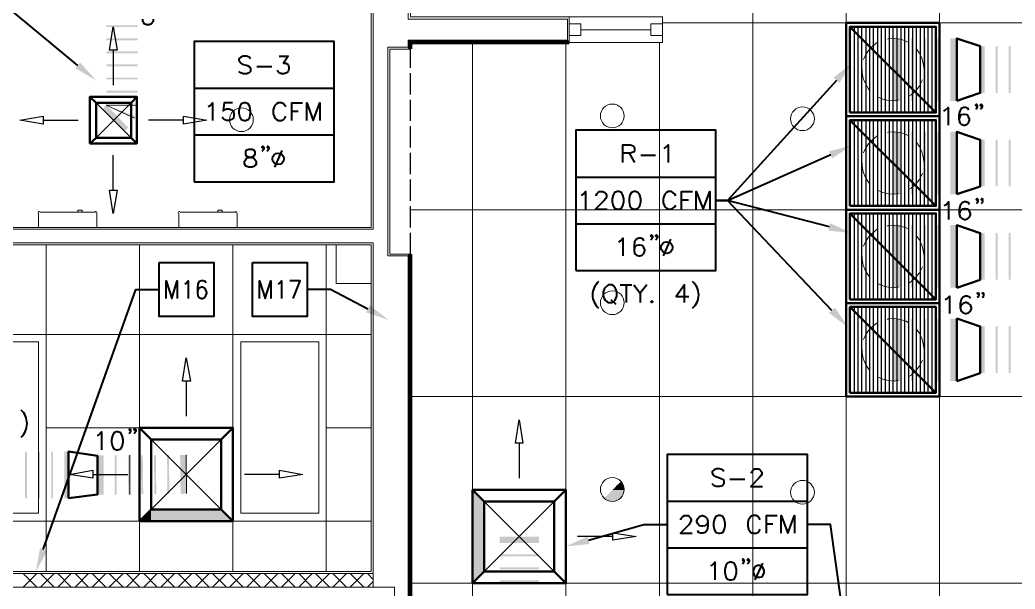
# Model space of a CAD drawing. Header units: inches. Extents: x 5 to 516, y -193 to 129.
# Drawn here: x 415.17 to 436.47, y -131.4 to -119.21 of the extents above; entities that cross this region are included whole.
import ezdxf

# ---------------------------------------------------------------- set-up
doc = ezdxf.new("R2010")
doc.units = ezdxf.units.IN
doc.header["$MEASUREMENT"] = 0
doc.linetypes.add('PDF_IMPORT', pattern=[1, 0.8, -0.2])
doc.layers.add('PDF10_Geometry', color=7, linetype='Continuous')
doc.layers.add('PDF10_Solid Fills', color=7, linetype='Continuous')

msp = doc.modelspace()

# ---------------------------------------------------------------- hatches: boundary and pattern name
at = {"layer": 'PDF10_Solid Fills', "transparency": 33554559}
for points in [[(417.6871429, -119.327737), (417.0171701, -119.327737), (417.0171701, -119.3677354), (417.6871429, -119.3677354)], [(417.6871429, -119.6077257), (417.0171701, -119.6077257), (417.0171701, -119.647724), (417.6871429, -119.647724)], [(433.8564896, -119.6077257), (433.8564896, -120.9476713), (434.0064835, -120.9476713), (434.0064835, -119.6077257)], [(434.2464772, -119.6077257), (434.2464772, -120.9476713), (434.2864756, -120.9476713), (434.2864756, -119.6077257)], [(434.5264658, -119.6077257), (434.5264658, -120.9476713), (434.5664642, -120.9476713), (434.5664642, -119.6077257)], [(434.8064544, -119.6077257), (434.8064544, -120.9476713), (434.8464528, -120.9476713), (434.8464528, -119.6077257)], [(435.0864431, -119.6077257), (435.0864431, -120.9476713), (435.2264374, -120.9476713), (435.2264374, -119.6077257)], [(417.6871429, -119.8877143), (417.0171701, -119.8877143), (417.0171701, -119.9277127), (417.6871429, -119.9277127)], [(435.7264171, -119.7777154), (435.7264171, -120.7776748), (435.8164134, -120.7776748), (435.8164134, -119.7777154)], [(436.0564003, -119.7777154), (436.0564003, -120.7776748), (436.0963987, -120.7776748), (436.0963987, -119.7777154)], [(436.3363889, -119.7777154), (436.3363889, -120.7776748), (436.3763873, -120.7776748), (436.3763873, -119.7777154)], [(417.6871429, -120.1677029), (417.0171701, -120.1677029), (417.0171701, -120.2077013), (417.6871429, -120.2077013)], [(417.6871429, -120.4476916), (417.0171701, -120.4476916), (417.0171701, -120.4876899), (417.6871429, -120.4876899)], [(417.6871429, -120.7276802), (417.0171701, -120.7276802), (417.0171701, -120.7676786), (417.6871429, -120.7676786)], [(417.487151, -121.5176515), (417.0171701, -121.037671), (416.9371734, -121.1276673), (417.4071543, -121.5976482)], [(417.6871429, -121.0076688), (417.0171701, -121.0076688), (417.0171701, -121.0376676), (417.6871429, -121.0376676)], [(417.6371483, -121.2976604), (417.6371483, -121.2776612), (417.0171735, -121.037671), (417.6171491, -121.3176596)], [(433.8564896, -121.6076444), (433.8564896, -122.94759), (434.0064835, -122.94759), (434.0064835, -121.6076444)], [(434.2464772, -121.6076444), (434.2464772, -122.94759), (434.2864756, -122.94759), (434.2864756, -121.6076444)], [(434.5264658, -121.6076444), (434.5264658, -122.94759), (434.5664642, -122.94759), (434.5664642, -121.6076444)], [(434.8064544, -121.6076444), (434.8064544, -122.94759), (434.8464528, -122.94759), (434.8464528, -121.6076444)], [(435.0864431, -121.6076444), (435.0864431, -122.94759), (435.2264374, -122.94759), (435.2264374, -121.6076444)], [(435.7264171, -121.7776409), (435.7264171, -122.7776003), (435.8164134, -122.7776003), (435.8164134, -121.7776409)], [(436.0564003, -121.7776409), (436.0564003, -122.7776003), (436.0963987, -122.7776003), (436.0963987, -121.7776409)], [(436.3363889, -121.7776409), (436.3363889, -122.7776003), (436.3763873, -122.7776003), (436.3763873, -121.7776409)], [(433.8564896, -123.6075632), (433.8564896, -124.9475088), (434.0064835, -124.9475088), (434.0064835, -123.6075632)], [(434.2464772, -123.6075632), (434.2464772, -124.9475088), (434.2864756, -124.9475088), (434.2864756, -123.6075632)], [(434.5264658, -123.6075632), (434.5264658, -124.9475088), (434.5664642, -124.9475088), (434.5664642, -123.6075632)], [(434.8064544, -123.6075632), (434.8064544, -124.9475088), (434.8464528, -124.9475088), (434.8464528, -123.6075632)], [(435.0864431, -123.6075632), (435.0864431, -124.9475088), (435.2264374, -124.9475088), (435.2264374, -123.6075632)], [(435.7264171, -123.7775597), (435.7264171, -124.7775191), (435.8164134, -124.7775191), (435.8164134, -123.7775597)], [(436.0564003, -123.7775597), (436.0564003, -124.7775191), (436.0963987, -124.7775191), (436.0963987, -123.7775597)], [(436.3363889, -123.7775597), (436.3363889, -124.7775191), (436.3763873, -124.7775191), (436.3763873, -123.7775597)], [(433.8564896, -125.607482), (433.8564896, -126.9474276), (434.0064835, -126.9474276), (434.0064835, -125.607482)], [(434.2464772, -125.607482), (434.2464772, -126.9474276), (434.2864756, -126.9474276), (434.2864756, -125.607482)], [(434.5264658, -125.607482), (434.5264658, -126.9474276), (434.5664642, -126.9474276), (434.5664642, -125.607482)], [(434.8064544, -125.607482), (434.8064544, -126.9474276), (434.8464528, -126.9474276), (434.8464528, -125.607482)], [(435.0864431, -125.607482), (435.0864431, -126.9474276), (435.2264374, -126.9474276), (435.2264374, -125.607482)], [(435.7264171, -125.7774785), (435.7264171, -126.7774379), (435.8164134, -126.7774379), (435.8164134, -125.7774785)], [(436.0564003, -125.7774785), (436.0564003, -126.7774379), (436.0963987, -126.7774379), (436.0963987, -125.7774785)], [(436.3363889, -125.7774785), (436.3363889, -126.7774379), (436.3763873, -126.7774379), (436.3763873, -125.7774785)], [(415.2772442, -128.4573697), (415.2772442, -129.457329), (415.3172425, -129.457329), (415.3172425, -128.4573697)], [(415.5572328, -128.4573697), (415.5572328, -129.457329), (415.5972312, -129.457329), (415.5972312, -128.4573697)], [(415.8372214, -128.4573697), (415.8372214, -129.457329), (415.8772198, -129.457329), (415.8772198, -128.4573697)], [(416.1172101, -128.4573697), (416.1172101, -129.457329), (416.2072064, -129.457329), (416.2072064, -128.4573697)], [(416.8271846, -128.5373664), (416.8371842, -129.3773323), (416.9571793, -129.3773323), (416.9571793, -128.5373664)], [(417.1971662, -128.5373664), (417.1971662, -129.3773323), (417.2371646, -129.3773323), (417.2371646, -128.5373664)], [(417.4771548, -128.5373664), (417.4871544, -129.3773323), (417.5171532, -129.3773323), (417.5071536, -128.5373664)], [(417.7571435, -128.5373664), (417.767143, -129.3673327), (417.8071414, -129.3673327), (417.7971418, -128.5373664)], [(418.0371321, -128.5373664), (418.0471317, -129.3673327), (418.0871301, -129.3673327), (418.0771305, -128.5373664)], [(418.3171207, -128.5373664), (418.3271203, -129.3673327), (418.3671187, -129.3673327), (418.3571191, -128.5273668)], [(418.5971093, -128.5273634), (418.6071089, -129.3673293), (418.7371037, -129.3573297), (418.7271041, -128.5273634)], [(425.4368316, -130.4172901), (426.2767975, -130.4172901), (426.2767975, -130.2772957), (425.4368316, -130.2772957)], [(425.4368316, -130.6972787), (426.2767975, -130.6972787), (426.2767975, -130.6572803), (425.4368316, -130.6572803)], [(425.4368316, -130.9772673), (426.2767975, -130.9772673), (426.2767975, -130.9372689), (425.4368316, -130.9372689)], [(425.4368316, -131.257256), (426.2767975, -131.257256), (426.2767975, -131.2172576), (425.4368316, -131.2172576)]]:
    msp.add_hatch(color=256, dxfattribs=at).paths.add_polyline_path(points)
at = {"layer": 'PDF10_Solid Fills', "true_color": 0x4d4d4d, "transparency": 33554559}
for points in [[(428.0667248, -129.137342), (428.036726, -129.0973437), (427.9967276, -129.137342), (427.996731, -129.137342), (427.946733, -129.1773404), (427.9067347, -129.2273384), (428.0967269, -129.2273384), (428.0867273, -129.1773404), (428.0667282, -129.137342)], [(428.1067265, -129.2773364), (427.8567367, -129.2773364), (427.8067387, -129.3273343), (428.0967269, -129.3273343)], [(428.0967235, -129.227335), (427.9067313, -129.227335), (427.8567333, -129.277333), (428.1067231, -129.277333)], [(428.0867273, -129.3773323), (427.7567407, -129.3773323), (427.676744, -129.457329), (427.6767406, -129.457329), (427.716739, -129.4873278), (427.9967276, -129.4873278), (428.036726, -129.457329), (428.0367294, -129.457329), (428.0667282, -129.4173307)], [(427.9967276, -129.4873244), (427.716739, -129.4873244), (427.7567374, -129.5073236), (427.8567333, -129.5273228), (427.9067313, -129.5173232), (427.9467296, -129.5073236)], [(428.0967235, -129.3273309), (427.8067353, -129.3273309), (427.7567374, -129.3773289), (428.086724, -129.3773289)]]:
    msp.add_hatch(color=251, dxfattribs=at).paths.add_polyline_path(points)
at = {"layer": 'PDF10_Solid Fills', "true_color": 0xb3b3b3, "transparency": 33554559}
for points in [[(425.1068416, -129.5273228), (424.8568551, -129.2773364), (424.8568551, -129.5273262), (424.8568551, -131.2772517), (425.106845, -131.0272619), (425.106845, -129.5273228)], [(417.9771345, -129.9473058), (419.7270635, -129.9473058), (419.4770736, -129.6973159), (417.9771345, -129.6973159)]]:
    msp.add_hatch(color=253, dxfattribs=at).paths.add_polyline_path(points)

# ---------------------------------------------------------------- linework, layer by layer
at = {"layer": 'PDF10_Geometry', "color": 251, "lineweight": 13, "true_color": 0x4d4d4d}
for points in [[(430.8566115, -111.858037), (430.8566115, -138.4469572)], [(432.8565302, -111.858037), (432.8565302, -138.4469572)], [(434.856449, -111.858037), (434.856449, -138.4469572)], [(426.9267745, -119.1477443), (428.9266932, -119.1477443), (428.9266932, -119.697722), (426.9267745, -119.697722)], [(446.2359903, -119.2777425), (428.9266932, -119.2777425)], [(424.8568551, -119.6977186), (424.8568551, -138.4469572)], [(426.8567739, -119.6977186), (426.8567739, -138.4469572)], [(428.8566927, -119.6977186), (428.8566927, -138.4469572)], [(446.3559854, -123.27758), (423.5269125, -123.27758)], [(417.7271413, -124.0275462), (417.7271413, -131.0272619)], [(419.7270601, -124.0275462), (419.7270601, -131.0272619)], [(421.7269856, -124.0275462), (421.7269856, -131.0272619)], [(411.1874069, -125.9474682), (422.6869399, -125.9474682)], [(446.3559854, -127.2774176), (423.5269125, -127.2774176)], [(415.7272225, -127.947387), (419.7270601, -127.947387)], [(421.7269856, -127.947387), (422.6869466, -127.947387)], [(395.7680331, -129.9473058), (422.6869399, -129.9473058)], [(446.3559854, -131.2772551), (423.5269125, -131.2772551)]]:
    msp.add_lwpolyline(points, dxfattribs=at)
at = {"layer": 'PDF10_Geometry', "lineweight": 0}
for points in [[(411.6073898, -123.6975596), (422.7269382, -123.6975596), (422.7269382, -118.0677882), (422.3669529, -118.0677882), (422.3669529, -117.7778), (423.4769078, -117.7778), (423.4769078, -119.1977423), (426.8867693, -119.1977423), (426.8867693, -119.647724), (423.4769078, -119.647724), (423.4769078, -119.797718), (423.0469252, -119.797718), (423.0469252, -124.2675364), (423.4769078, -124.2675364), (423.4769078, -135.7370706), (423.1869196, -135.7370706), (423.1869196, -131.3572485), (390.5682443, -131.3572485)], [(435.2264374, -119.6077257), (435.2264374, -120.9476713)], [(417.6171491, -121.3176596), (417.0171735, -121.037671), (417.6871463, -121.0476706)], [(435.2264374, -121.6076444), (435.2264374, -122.94759)], [(435.2264374, -123.6075632), (435.2264374, -124.9475088)], [(395.7280347, -131.0672603), (422.7269382, -131.0672603), (422.7269382, -123.9875478), (405.2676473, -123.9875478)], [(435.2264374, -125.607482), (435.2264374, -126.9474276)], [(416.207203, -128.4573697), (416.207203, -129.457329)], [(417.5171532, -128.5373664), (417.5171532, -129.3773323)], [(418.7271007, -128.5273634), (418.7371003, -129.3573297)], [(422.726945, -131.0672603), (422.726945, -131.3572485)]]:
    msp.add_lwpolyline(points, dxfattribs=at)
at = {"layer": 'PDF10_Geometry', "lineweight": 13}
for points in [[(411.6473882, -123.6575612), (422.6869399, -123.6575612), (422.6869399, -118.1077866), (422.3669529, -118.1077866), (422.3669529, -117.7378016), (423.5269057, -117.7378016), (423.5269057, -119.1477443), (426.9267677, -119.1477443), (426.9267677, -119.697722), (423.5269057, -119.697722), (423.5269057, -119.8377163)], [(427.1767609, -119.427733), (428.6767, -119.427733)], [(433.5165034, -119.6977186), (433.4165075, -119.7777154), (433.3365108, -119.8677117), (433.2665136, -119.9677077), (433.2265152, -120.057704)], [(434.1864796, -119.6977186), (434.1364817, -119.6677198), (434.0164865, -119.6277215), (433.8864918, -119.6077223), (433.7564971, -119.6177219), (433.7364979, -119.6277215)], [(423.5269125, -119.8377197), (423.0869304, -119.8377197), (423.0869304, -124.2275414), (423.5269125, -124.2275414), (423.5269125, -135.7770724), (423.146928, -135.7770724)], [(434.5264658, -120.2777019), (434.5064666, -120.1477071), (434.4764678, -120.027712), (434.4164703, -119.9177165), (434.3664723, -119.8477193)], [(433.1965164, -120.2777019), (433.1965164, -120.3376994), (433.2165156, -120.4676941), (433.2665136, -120.5776897), (433.3365108, -120.6876852), (433.3465103, -120.7076844)], [(434.1964758, -120.8476753), (434.2464738, -120.8176765), (434.3364701, -120.7376798), (434.4164669, -120.6376838), (434.4764645, -120.5276883), (434.486464, -120.4976895)], [(433.5265064, -120.8576783), (433.636502, -120.9076763), (433.7564971, -120.937675), (433.8864918, -120.9476746), (433.9764882, -120.9276755)], [(434.1864796, -121.6976442), (434.1364817, -121.6676454), (434.0164865, -121.627647), (433.8864918, -121.6076478), (433.7564971, -121.6176474), (433.7364979, -121.627647)], [(433.5165034, -121.6976442), (433.4165075, -121.7776409), (433.3365108, -121.8676373), (433.2665136, -121.9676332), (433.2265152, -122.0576296)], [(434.5264658, -122.2776206), (434.5064666, -122.1476259), (434.4764678, -122.0276308), (434.4164703, -121.9176353), (434.3664723, -121.8476381)], [(433.1965164, -122.2776206), (433.1965164, -122.3376182), (433.2165156, -122.4676129), (433.2665136, -122.587608), (433.3365108, -122.687604), (433.3465103, -122.7076032)], [(434.1964758, -122.8475941), (434.2464738, -122.8175953), (434.3364701, -122.7375986), (434.4164669, -122.6376026), (434.4764645, -122.5276071), (434.486464, -122.4976083)], [(433.5265064, -122.8575971), (433.636502, -122.907595), (433.7564971, -122.9375938), (433.8864918, -122.9475934), (433.9764882, -122.9275942)], [(416.7871862, -123.3275746), (415.5972346, -123.3275746)], [(416.4071949, -123.3275746), (416.4071949, -123.2875762), (416.4571929, -123.2875762), (416.4971912, -123.2875762), (416.4971912, -123.3275746)], [(419.7870644, -123.3275746), (418.5971127, -123.3275746)], [(419.4070731, -123.3275746), (419.4070731, -123.2875762), (419.457071, -123.2875762), (419.4970694, -123.2875762), (419.4970694, -123.3275746)], [(415.567229, -123.3575768), (415.567229, -123.6575646), (416.8171782, -123.6575646)], [(416.8171816, -123.6575646), (416.8171816, -123.3575768)], [(418.5671072, -123.3575768), (418.5671072, -123.6575646), (419.8170564, -123.6575646)], [(419.8170598, -123.6575646), (419.8170598, -123.3575768)], [(433.5165034, -123.697563), (433.4165075, -123.7775597), (433.3365108, -123.8675561), (433.2665136, -123.967552), (433.2265152, -124.0575483)], [(434.1864796, -123.697563), (434.1364817, -123.6675642), (434.0164865, -123.6275658), (433.8864918, -123.6075666), (433.7564971, -123.6175662), (433.7364979, -123.6275658)], [(434.5264658, -124.2775394), (434.5064666, -124.1475447), (434.4764678, -124.0275496), (434.4164703, -123.917554), (434.3664723, -123.8475569)], [(422.6869466, -131.0272619), (422.6869466, -124.0275462), (405.2276557, -124.0275462)], [(433.1965164, -124.2775394), (433.1965164, -124.337537), (433.2165156, -124.4675317), (433.2665136, -124.5875268), (433.3365108, -124.6875228), (433.3465103, -124.7075219)], [(434.1964758, -124.8475129), (434.2464738, -124.8175141), (434.3364701, -124.7375173), (434.4164669, -124.6375214), (434.4764645, -124.5275259), (434.486464, -124.4975271)], [(433.5265064, -124.8575159), (433.636502, -124.9075138), (433.7564971, -124.9375126), (433.8864918, -124.9475122), (433.9764882, -124.927513)], [(434.1864796, -125.6974817), (434.1364817, -125.667483), (434.0164865, -125.6274846), (433.8864918, -125.6074854), (433.7564971, -125.617485), (433.7364979, -125.6274846)], [(433.5165034, -125.6974817), (433.4165075, -125.7774785), (433.3365108, -125.8674748), (433.2665136, -125.9674708), (433.2265152, -126.0574671)], [(434.5264658, -126.2774582), (434.5064666, -126.1474635), (434.4764678, -126.0274683), (434.4164703, -125.9174728), (434.3664723, -125.8474757)], [(433.1965164, -126.2774582), (433.1965164, -126.3374558), (433.2165156, -126.4674505), (433.2665136, -126.5874456), (433.3365108, -126.6874415), (433.3465103, -126.7074407)], [(434.1964758, -126.8474317), (434.2464738, -126.8174329), (434.3364701, -126.7374361), (434.4164669, -126.6374402), (434.4764645, -126.5274446), (434.486464, -126.4974459)], [(433.5265064, -126.8574346), (433.636502, -126.9074326), (433.7564971, -126.9374314), (433.8864918, -126.947431), (433.9764882, -126.9274318)], [(395.7680331, -131.0272619), (422.6869399, -131.0272619)], [(415.5272306, -131.3572519), (415.2372424, -131.0672637)], [(415.2372458, -131.3572519), (415.527234, -131.0672637)], [(415.6072274, -131.3572519), (415.8972156, -131.0672637)], [(415.897219, -131.3572519), (415.6072308, -131.0672637)], [(415.9772157, -131.3572519), (416.267204, -131.0672637)], [(416.2672074, -131.3572519), (415.9772191, -131.0672637)], [(416.6371889, -131.3572519), (416.3472007, -131.0672637)], [(416.3472041, -131.3572519), (416.6371923, -131.0672637)], [(417.0071705, -131.3572519), (416.7171823, -131.0672637)], [(416.7171857, -131.3572519), (417.0071739, -131.0672637)], [(417.0771711, -131.3572519), (417.3771589, -131.0672637)], [(417.3771589, -131.3572519), (417.0771711, -131.0672637)], [(417.4471527, -131.3572519), (417.7371409, -131.0672637)], [(417.7371443, -131.3572519), (417.447156, -131.0672637)], [(417.817141, -131.3572519), (418.1071292, -131.0672637)], [(418.1071326, -131.3572519), (417.8171444, -131.0672637)], [(418.4771142, -131.3572519), (418.187126, -131.0672637)], [(418.1871294, -131.3572519), (418.4771176, -131.0672637)], [(418.8470958, -131.3572519), (418.5571076, -131.0672637)], [(418.557111, -131.3572519), (418.8470992, -131.0672637)], [(418.9270926, -131.3572519), (419.2170808, -131.0672637)], [(419.2170842, -131.3572519), (418.9270959, -131.0672637)], [(419.2870779, -131.3572519), (419.5870657, -131.0672637)], [(419.5870725, -131.3572519), (419.2870847, -131.0672637)], [(419.6570663, -131.3572519), (419.9470545, -131.0672637)], [(419.9470579, -131.3572519), (419.6570697, -131.0672637)], [(420.3170395, -131.3572519), (420.0270513, -131.0672637)], [(420.0270547, -131.3572519), (420.3170429, -131.0672637)], [(420.6870211, -131.3572519), (420.3970329, -131.0672637)], [(420.3970362, -131.3572519), (420.6870245, -131.0672637)], [(420.7670178, -131.3572519), (421.0570061, -131.0672637)], [(421.0570094, -131.3572519), (420.7670212, -131.0672637)], [(421.1370062, -131.3572519), (421.4269944, -131.0672637)], [(421.4269978, -131.3572519), (421.1370096, -131.0672637)], [(421.4969916, -131.3572519), (421.7969794, -131.0672637)], [(421.7969794, -131.3572519), (421.4969916, -131.0672637)], [(422.1569648, -131.3572519), (421.8669765, -131.0672637)], [(421.8669799, -131.3572519), (422.1569682, -131.0672637)], [(422.2369615, -131.3572519), (422.5269497, -131.0672637)], [(422.5269531, -131.3572519), (422.2369649, -131.0672637)], [(422.726945, -131.1972584), (422.6069499, -131.0672637)], [(422.6069499, -131.3572519), (422.726945, -131.2372568)]]:
    msp.add_lwpolyline(points, dxfattribs=at)
at = {"layer": 'PDF10_Geometry', "lineweight": 40}
for points in [[(416.4071949, -120.1877021), (414.3172798, -118.4577724), (413.8173001, -118.4577724)], [(418.0171329, -119.1977423), (418.0171329, -119.2477403), (417.9971337, -119.2777391), (417.9871341, -119.2977383), (417.9371361, -119.3177374), (417.8771386, -119.3177374), (417.8271406, -119.2977383), (417.817141, -119.2777391), (417.7971418, -119.2477403), (417.7971418, -119.1977423)], [(420.1070514, -120.0477078), (420.0770526, -120.0077094), (420.0170551, -119.9877102), (419.9470579, -119.9877102), (419.8970599, -120.0077094), (419.8570616, -120.0477078), (419.8570616, -120.0777066), (419.8770608, -120.117705), (419.8970599, -120.1377041), (419.9270587, -120.1577033), (420.0370543, -120.1877021), (420.0770526, -120.2077013), (420.0870522, -120.2277005), (420.1070514, -120.2576993), (420.1070514, -120.3176968), (420.0770526, -120.3476956), (420.0170551, -120.3676948), (419.9470579, -120.3676948), (419.8970599, -120.3476956), (419.8570616, -120.3176968)], [(420.7170232, -119.9877102), (420.9070155, -119.9877102), (420.8070196, -120.1377041), (420.8570176, -120.1377041), (420.8970159, -120.1577033), (420.9070155, -120.1677029), (420.9270147, -120.2277005), (420.9270147, -120.2576993), (420.9070155, -120.3176968), (420.8770168, -120.3476956), (420.8270188, -120.3676948), (420.7670212, -120.3676948), (420.7170232, -120.3476956), (420.6970241, -120.3276964), (420.6770249, -120.2976976)], [(420.2370427, -120.2077013), (420.5570297, -120.2077013)], [(432.6465422, -120.5076891), (430.3166368, -123.0775848), (430.0666469, -123.0775848)], [(418.8970972, -120.6776856), (421.8969753, -120.6776856)], [(419.197085, -121.0676664), (419.2370834, -121.0476672), (419.2870813, -120.9876696), (419.2870813, -121.3676542)], [(419.7170639, -120.9876696), (419.5370712, -120.9876696), (419.517072, -121.1576627), (419.5370712, -121.1376635), (419.5870691, -121.1176643), (419.6470667, -121.1176643), (419.6970647, -121.1376635), (419.737063, -121.1676623), (419.7470626, -121.2276599), (419.7470626, -121.2576587), (419.737063, -121.3176562), (419.6970647, -121.347655), (419.6470667, -121.3676542), (419.5870691, -121.3676542), (419.5370712, -121.347655), (419.517072, -121.3276558), (419.4970728, -121.297657)], [(420.8570176, -121.0776694), (420.8370184, -121.0476706), (420.8070196, -121.0076722), (420.7670212, -120.987673), (420.6970241, -120.987673), (420.6570257, -121.0076722), (420.6270269, -121.0476706), (420.6070277, -121.0776694), (420.5870285, -121.1376669), (420.5870285, -121.2276633), (420.6070277, -121.2776612), (420.6270269, -121.3176596), (420.6570257, -121.3476584), (420.6970241, -121.3676576), (420.7670212, -121.3676576), (420.8070196, -121.3476584), (420.8370184, -121.3176596), (420.8570176, -121.2776612)], [(420.9870157, -121.3676542), (420.9870157, -120.9876696), (421.2170063, -120.9876696)], [(421.3070027, -121.3676542), (421.3070027, -120.9876696), (421.446997, -121.3676542), (421.5869913, -120.9876696), (421.5869913, -121.3676542)], [(420.9870157, -121.1676623), (421.12701, -121.1676623)], [(434.9464488, -121.1676623), (434.9764475, -121.1476631), (435.0364451, -121.0876656), (435.0364451, -121.4676501)], [(435.4764238, -121.1476631), (435.4664243, -121.1076648), (435.4064267, -121.0876656), (435.3764279, -121.0876656), (435.3164303, -121.1076648), (435.2864316, -121.1676623), (435.2664324, -121.2476591), (435.2664324, -121.3376554), (435.2864316, -121.4176522), (435.3164303, -121.4476509), (435.3764279, -121.4676501), (435.3964271, -121.4676501), (435.4464251, -121.4476509), (435.4764238, -121.4176522), (435.496423, -121.3576546), (435.496423, -121.3376554), (435.4764238, -121.2876574), (435.4464251, -121.2476591), (435.3964271, -121.2376595), (435.3764279, -121.2376595), (435.3164303, -121.2476591), (435.2864316, -121.2876574), (435.2664324, -121.3376554)], [(435.6564165, -121.037671), (435.6464169, -121.0576702), (435.6264178, -121.037671), (435.6464169, -121.0176718), (435.6564165, -121.037671), (435.6564165, -121.0776694), (435.6464169, -121.1076681), (435.6264178, -121.1276673)], [(435.7664155, -121.037671), (435.7464163, -121.0576702), (435.7264171, -121.037671), (435.7464163, -121.0176718), (435.7664155, -121.037671), (435.7664155, -121.0776694), (435.7464163, -121.1076681), (435.7264171, -121.1276673)], [(418.8970972, -121.677645), (421.8969753, -121.677645)], [(420.38704, -121.9376344), (420.3670409, -121.9576336), (420.3470417, -121.9376344), (420.3670409, -121.9176353), (420.38704, -121.9376344), (420.38704, -121.9776328), (420.3670409, -122.0076316), (420.3470417, -122.0276308)], [(420.4970322, -121.9376344), (420.477033, -121.9576336), (420.4570338, -121.9376344), (420.477033, -121.9176353), (420.4970322, -121.9376344), (420.4970322, -121.9776328), (420.477033, -122.0076316), (420.4570338, -122.0276308)], [(420.7770208, -122.0076282), (420.6170273, -122.3676136)], [(428.0767244, -122.2676176), (428.0767244, -121.8876331), (428.2367179, -121.8876331), (428.2967154, -121.9076323), (428.3167146, -121.9276315), (428.3267142, -121.9676298), (428.3267142, -121.9976286), (428.3167146, -122.037627), (428.2967154, -122.0476266), (428.2367179, -122.0676258), (428.0767244, -122.0676258)], [(428.2067225, -122.0676258), (428.3267176, -122.2676176)], [(428.9566886, -121.9676298), (428.9866874, -121.9476306), (429.046685, -121.8876331), (429.046685, -122.2676176)], [(428.4567089, -122.1076241), (428.7766959, -122.1076241)], [(432.5465462, -125.4374923), (430.3166368, -123.0775881), (430.0666469, -123.0775881), (430.3166368, -123.0775881), (432.526547, -122.0976279)], [(427.0667688, -122.5776084), (430.0666469, -122.5776084)], [(427.1867639, -122.9675892), (427.2267623, -122.94759), (427.2767602, -122.8875925), (427.2767602, -123.267577)], [(427.5067509, -122.9775922), (427.5067509, -122.9675926), (427.5267501, -122.9275942), (427.5467493, -122.907595), (427.5767481, -122.8875959), (427.6467452, -122.8875959), (427.6867436, -122.907595), (427.7067428, -122.9275942), (427.726742, -122.9675926), (427.726742, -122.9975914), (427.7067428, -123.0375898), (427.6667444, -123.0875877), (427.4867517, -123.2675804), (427.7367416, -123.2675804)], [(429.2066819, -122.9775922), (429.1866827, -122.9475934), (429.1466843, -122.907595), (429.1166855, -122.8875959), (429.0466884, -122.8875959), (429.00669, -122.907595), (428.9766912, -122.9475934), (428.956692, -122.9775922), (428.9366928, -123.0375898), (428.9366928, -123.1275861), (428.956692, -123.1775841), (428.9766912, -123.2175825), (429.00669, -123.2475812), (429.0466884, -123.2675804), (429.1166855, -123.2675804), (429.1466843, -123.2475812), (429.1866827, -123.2175825), (429.2066819, -123.1775841)], [(429.326677, -123.267577), (429.326677, -122.8875925), (429.5666672, -122.8875925)], [(429.646664, -123.267577), (429.646664, -122.8875925), (429.7966579, -123.267577), (429.9366522, -122.8875925), (429.9366522, -123.267577)], [(429.326677, -123.0675852), (429.4766709, -123.0675852)], [(432.4965449, -123.6475616), (430.3166334, -123.0775848), (430.0666435, -123.0775848)], [(434.956445, -123.1875803), (434.9964433, -123.1675811), (435.0464413, -123.1075835), (435.0464413, -123.4875681)], [(435.496423, -123.1675811), (435.4764238, -123.1275827), (435.4264259, -123.1075835), (435.3864275, -123.1075835), (435.3364295, -123.1275827), (435.2964312, -123.1875803), (435.276432, -123.267577), (435.276432, -123.3575734), (435.2964312, -123.4375701), (435.3364295, -123.4675689), (435.3864275, -123.4875681), (435.4064267, -123.4875681), (435.4564247, -123.4675689), (435.496423, -123.4375701), (435.5164222, -123.3775726), (435.5164222, -123.3575734), (435.496423, -123.3075754), (435.4564247, -123.267577), (435.4064267, -123.2575774), (435.3864275, -123.2575774), (435.3364295, -123.267577), (435.2964312, -123.3075754), (435.276432, -123.3575734)], [(435.6764157, -123.057589), (435.6564165, -123.0775881), (435.6364173, -123.057589), (435.6564165, -123.0375898), (435.6764157, -123.057589), (435.6764157, -123.0975873), (435.6564165, -123.1275861), (435.6364173, -123.1475853)], [(435.7764117, -123.057589), (435.7664121, -123.0775881), (435.7464129, -123.057589), (435.7664121, -123.0375898), (435.7764117, -123.057589), (435.7764117, -123.0975873), (435.7664121, -123.1275861), (435.7464129, -123.1475853)], [(427.0667688, -123.5775678), (430.0666469, -123.5775678)], [(427.9867314, -123.9675486), (428.0267298, -123.9475494), (428.0767278, -123.8875519), (428.0767278, -124.2675364)], [(428.5267095, -123.9475494), (428.5067103, -123.907551), (428.4567123, -123.8875519), (428.4167139, -123.8875519), (428.366716, -123.907551), (428.3267176, -123.9675486), (428.316718, -124.0475454), (428.316718, -124.1375417), (428.3267176, -124.2175385), (428.366716, -124.2475372), (428.4167139, -124.2675364), (428.4367131, -124.2675364), (428.4867111, -124.2475372), (428.5267095, -124.2175385), (428.5467087, -124.1575409), (428.5467087, -124.1375417), (428.5267095, -124.0875437), (428.4867111, -124.0475454), (428.4367131, -124.0375458), (428.4167139, -124.0375458), (428.366716, -124.0475454), (428.3267176, -124.0875437), (428.316718, -124.1375417)], [(428.7067022, -123.8375573), (428.686703, -123.8575565), (428.6667038, -123.8375573), (428.686703, -123.8175581), (428.7067022, -123.8375573), (428.7067022, -123.8775557), (428.686703, -123.9075544), (428.6667038, -123.9275536)], [(428.8166943, -123.8375573), (428.7966951, -123.8575565), (428.7766959, -123.8375573), (428.7966951, -123.8175581), (428.8166943, -123.8375573), (428.8166943, -123.8775557), (428.7966951, -123.9075544), (428.7766959, -123.9275536)], [(429.0966829, -123.907551), (428.9366894, -124.2675364)], [(418.2971215, -125.1775029), (418.2971215, -124.7975183), (418.4171167, -125.1775029), (418.5371118, -124.7975183), (418.5371118, -125.1775029)], [(418.6971053, -124.8675121), (418.7271041, -124.8475129), (418.7671024, -124.7975149), (418.7671024, -125.1774995)], [(419.1470904, -124.8475129), (419.1370908, -124.8175141), (419.0870928, -124.7975149), (419.0570941, -124.7975149), (419.0070961, -124.8175141), (418.9770973, -124.8675121), (418.9670977, -124.9575084), (418.9670977, -125.0475047), (418.9770973, -125.1175019), (419.0070961, -125.1575003), (419.0570941, -125.1774995), (419.0770932, -125.1774995), (419.1170916, -125.1575003), (419.1470904, -125.1175019), (419.1670896, -125.0675039), (419.1670896, -125.0475047), (419.1470904, -124.9975068), (419.1170916, -124.9575084), (419.0770932, -124.9375092), (419.0570941, -124.9375092), (419.0070961, -124.9575084), (418.9770973, -124.9975068), (418.9670977, -125.0475047)], [(420.2970403, -125.1775029), (420.2970403, -124.7975183), (420.4170354, -125.1775029), (420.5370306, -124.7975183), (420.5370306, -125.1775029)], [(420.6970241, -124.8675121), (420.7270228, -124.8475129), (420.7670212, -124.7975149), (420.7670212, -125.1774995)], [(421.0170111, -125.1775029), (421.167005, -124.7975183), (420.9470139, -124.7975183)], [(415.6672317, -130.5572844), (417.6471513, -124.9875106), (418.147131, -124.9875106)], [(422.6169461, -125.4074901), (421.8169786, -124.9875072), (421.3169989, -124.9875072)], [(428.0167268, -124.8875112), (428.2667166, -124.8875112)], [(428.1467249, -124.8875112), (428.1467249, -125.2674958)], [(428.3067184, -124.8875112), (428.4467127, -125.0675039), (428.4467127, -125.2674958)], [(428.586707, -124.8875112), (428.4467127, -125.0675039)], [(429.3966708, -125.2674958), (429.3966708, -124.8875112), (429.2166781, -125.1375011), (429.4866671, -125.1375011)], [(427.8167349, -125.197502), (427.9267305, -125.297498)], [(434.9764441, -125.197502), (435.0164425, -125.1775029), (435.0664405, -125.1275049), (435.0664405, -125.4974899)], [(435.5164222, -125.1775029), (435.496423, -125.1475041), (435.4464251, -125.1275049), (435.4064267, -125.1275049), (435.3564287, -125.1475041), (435.3164303, -125.197502), (435.2964312, -125.2874984), (435.2964312, -125.3774947), (435.3164303, -125.4474919), (435.3564287, -125.4874903), (435.4064267, -125.4974899), (435.4264259, -125.4974899), (435.4764238, -125.4874903), (435.5164222, -125.4474919), (435.5364214, -125.3974939), (435.5364214, -125.3774947), (435.5164222, -125.3174972), (435.4764238, -125.2874984), (435.4264259, -125.2674992), (435.4064267, -125.2674992), (435.3564287, -125.2874984), (435.3164303, -125.3174972), (435.2964312, -125.3774947)], [(435.6964149, -125.0675039), (435.6764157, -125.0875031), (435.6564165, -125.0675039), (435.6764157, -125.0575043), (435.6964149, -125.0675039), (435.6964149, -125.1075023), (435.6764157, -125.1475007), (435.6564165, -125.1575003)], [(435.7964108, -125.0675039), (435.7864113, -125.0875031), (435.7664121, -125.0675039), (435.7864113, -125.0575043), (435.7964108, -125.0675039), (435.7964108, -125.1075023), (435.7864113, -125.1475007), (435.7664121, -125.1575003)], [(416.8271846, -128.1173835), (416.8571834, -128.0973843), (416.917181, -128.0373867), (416.917181, -128.4173713)], [(417.5371524, -127.9873854), (417.5171532, -128.0073845), (417.5071536, -127.9873854), (417.5171532, -127.9673862), (417.5371524, -127.9873854), (417.5371524, -128.0273837), (417.5171532, -128.0573825), (417.5071536, -128.0773817)], [(417.6471445, -127.9873854), (417.6271453, -128.0073845), (417.6071462, -127.9873854), (417.6271453, -127.9673862), (417.6471445, -127.9873854), (417.6471445, -128.0273837), (417.6271453, -128.0573825), (417.6071462, -128.0773817)], [(430.2366366, -128.8873488), (430.2066379, -128.8473504), (430.1466403, -128.8273512), (430.0766431, -128.8273512), (430.0266452, -128.8473504), (429.9866468, -128.8873488), (429.9866468, -128.9173476), (430.006646, -128.957346), (430.0266452, -128.9773452), (430.0666435, -128.9873447), (430.1666395, -129.0273431), (430.2066379, -129.0473423), (430.226637, -129.0573419), (430.2366366, -129.0973403), (430.2366366, -129.1473382), (430.2066379, -129.1873366), (430.1466403, -129.2073358), (430.0766431, -129.2073358), (430.0266452, -129.1873366), (429.9866468, -129.1473382)], [(430.8266161, -128.917351), (430.8266161, -128.8973518), (430.8466153, -128.867353), (430.8666144, -128.8473538), (430.8966132, -128.8273546), (430.97661, -128.8273546), (431.0066088, -128.8473538), (431.026608, -128.867353), (431.0466071, -128.8973518), (431.0466071, -128.9373502), (431.026608, -128.9773485), (430.9866096, -129.0273465), (430.8166165, -129.2073392), (431.0666063, -129.2073392)], [(430.3666348, -129.0473423), (430.6866218, -129.0473423)], [(429.0266892, -129.5173266), (432.0265673, -129.5173266)], [(429.316674, -129.9173104), (429.316674, -129.8973112), (429.3366732, -129.8673124), (429.3566724, -129.8473132), (429.3966708, -129.827314), (429.4666679, -129.827314), (429.4966667, -129.8473132), (429.5166659, -129.8673124), (429.5366651, -129.8973112), (429.5366651, -129.9373096), (429.5166659, -129.9773079), (429.4866671, -130.0273059), (429.3066744, -130.2072986), (429.5566643, -130.2072986)], [(429.8966504, -129.9573087), (429.8766513, -130.0073067), (429.8366529, -130.0473051), (429.7866549, -130.0573047), (429.7666557, -130.0573047), (429.7166578, -130.0473051), (429.6766594, -130.0073067), (429.6566602, -129.9573087), (429.6566602, -129.9373096), (429.6766594, -129.8873116), (429.7166578, -129.8473132), (429.7666557, -129.827314), (429.7866549, -129.827314), (429.8366529, -129.8473132), (429.8766513, -129.8873116), (429.8966504, -129.9573087), (429.8966504, -130.0473051), (429.8766513, -130.1373014), (429.8366529, -130.1872994), (429.7866549, -130.2072986), (429.7466565, -130.2072986), (429.6966586, -130.1872994), (429.6766594, -130.147301)], [(431.016605, -129.9173104), (430.9966058, -129.8873116), (430.966607, -129.8473132), (430.9266086, -129.827314), (430.8566115, -129.827314), (430.8166131, -129.8473132), (430.7866143, -129.8873116), (430.7666151, -129.9173104), (430.7466159, -129.9773079), (430.7466159, -130.0573047), (430.7666151, -130.1173022), (430.7866143, -130.147301), (430.8166131, -130.1872994), (430.8566115, -130.2072986), (430.9266086, -130.2072986), (430.966607, -130.1872994), (430.9966058, -130.147301), (431.016605, -130.1173022)], [(431.1466031, -130.2072952), (431.1466031, -129.8273106), (431.3765937, -129.8273106)], [(431.4665901, -130.2072952), (431.4665901, -129.8273106), (431.6065844, -130.2072952), (431.7465787, -129.8273106), (431.7465787, -130.2072952)], [(427.3367544, -130.3572925), (428.5267061, -130.0173063), (429.0266858, -130.0173063)], [(431.1466031, -130.0073033), (431.2865974, -130.0073033)], [(433.1765172, -134.7371146), (432.5165441, -130.0173063), (432.0265639, -130.0173063)], [(429.0266892, -130.517286), (432.0265673, -130.517286)], [(430.6666226, -130.7772754), (430.6466234, -130.7972746), (430.6366238, -130.7772754), (430.6466234, -130.7572763), (430.6666226, -130.7772754), (430.6666226, -130.8072742), (430.6466234, -130.8472726), (430.6366238, -130.8672718)], [(430.7766147, -130.7772754), (430.7566155, -130.7972746), (430.7366163, -130.7772754), (430.7566155, -130.7572763), (430.7766147, -130.7772754), (430.7766147, -130.8072742), (430.7566155, -130.8472726), (430.7366163, -130.8672718)], [(429.956648, -130.8972706), (429.9866468, -130.887271), (430.0466444, -130.8272734), (430.0466444, -131.207258)], [(431.0666063, -130.8472692), (430.8966132, -131.2072546)]]:
    msp.add_lwpolyline(points, dxfattribs=at)
at = {"layer": 'PDF10_Geometry', "lineweight": 13}
for points in [[(426.9267745, -119.5477281), (427.1767643, -119.5477281), (427.1767643, -119.2977383), (426.9267745, -119.2977383)], [(428.6767, -119.5477281), (428.9266898, -119.5477281), (428.9266898, -119.2977383), (428.6767, -119.2977383)]]:
    msp.add_lwpolyline(points, close=True, dxfattribs=at)
at = {"layer": 'PDF10_Geometry', "lineweight": 50}
for points in [[(432.8565302, -121.2776612), (434.856449, -121.2776612), (434.856449, -119.2777425), (432.8565302, -119.2777425)], [(432.936527, -121.1976645), (434.7764523, -121.1976645), (434.7764523, -119.3577392), (432.936527, -119.3577392)], [(435.2264374, -120.9476713), (435.7264171, -120.7776782), (435.7264171, -119.7777188), (435.2264374, -119.6077257)], [(416.6671911, -121.8576377), (417.6671505, -121.8576377), (417.6671505, -120.8576783), (416.6671911, -120.8576783)], [(416.7971824, -121.7376426), (417.547152, -121.7376426), (417.547152, -120.987673), (416.7971824, -120.987673)], [(432.8565302, -123.27758), (434.856449, -123.27758), (434.856449, -121.2776612), (432.8565302, -121.2776612)], [(432.936527, -123.1975833), (434.7764523, -123.1975833), (434.7764523, -121.357658), (432.936527, -121.357658)], [(435.2264374, -122.94759), (435.7264171, -122.7775969), (435.7264171, -121.7776375), (435.2264374, -121.6076444)], [(432.8565302, -125.2774988), (434.856449, -125.2774988), (434.856449, -123.27758), (432.8565302, -123.27758)], [(432.936527, -125.197502), (434.7764523, -125.197502), (434.7764523, -123.3575768), (432.936527, -123.3575768)], [(435.2264374, -124.9475088), (435.7264171, -124.7775157), (435.7264171, -123.7775563), (435.2264374, -123.6075632)], [(432.8565302, -127.2774176), (434.856449, -127.2774176), (434.856449, -125.2774988), (432.8565302, -125.2774988)], [(432.936527, -127.1974208), (434.7764523, -127.1974208), (434.7764523, -125.3574956), (432.936527, -125.3574956)], [(435.2264374, -126.9474276), (435.7264171, -126.7774345), (435.7264171, -125.7774751), (435.2264374, -125.607482)], [(419.7270601, -129.9473058), (419.7270601, -127.947387), (417.7271413, -127.947387), (417.7271413, -129.9473058)], [(419.4770736, -129.6973193), (419.4770736, -128.1973802), (417.9771345, -128.1973802), (417.9771345, -129.6973193)], [(416.207203, -129.457329), (416.8271778, -129.3773323), (416.8271778, -128.547366), (416.207203, -128.4573697)], [(424.8568551, -131.2772551), (426.8567739, -131.2772551), (426.8567739, -129.2773364), (424.8568551, -129.2773364)], [(425.1068484, -131.0272619), (426.6067874, -131.0272619), (426.6067874, -129.5273228), (425.1068484, -129.5273228)]]:
    msp.add_lwpolyline(points, close=True, dxfattribs=at)
at = {"layer": 'PDF10_Geometry', "color": 253, "lineweight": 25, "true_color": 0xb3b3b3}
for points in [[(417.0871673, -119.8577189), (417.167164, -119.3577392), (417.2471608, -119.8577189)], [(415.6672317, -121.4476509), (415.167252, -121.3576546), (415.6672317, -121.2776578)], [(418.6671099, -121.2776612), (419.1670896, -121.357658), (418.6671099, -121.4476543)], [(417.2471608, -122.8575971), (417.167164, -123.3575768), (417.0871673, -122.8575971)], [(418.6471039, -126.9474276), (418.7271007, -126.4474479), (418.817097, -126.9474276)], [(425.7768178, -128.277377), (425.8568145, -127.7773973), (425.9368113, -128.277377)], [(416.7271819, -129.0273431), (416.2272022, -128.9473464), (416.7271819, -128.85735)], [(420.7270195, -128.8573534), (421.2269991, -128.9473498), (420.7270195, -129.0273465)], [(427.8567333, -130.197299), (428.356713, -130.2772957), (427.8567333, -130.3572925)]]:
    msp.add_lwpolyline(points, close=True, dxfattribs=at)
at = {"layer": 'PDF10_Geometry', "lineweight": 50}
for points in [[(432.936527, -119.3577392), (434.7764523, -121.1976645)], [(416.7971824, -120.9876696), (416.6671877, -120.8576749)], [(417.5471554, -120.9876696), (417.6671505, -120.8576749)], [(432.936527, -121.357658), (434.7764523, -123.1975833)], [(416.7971824, -121.7376426), (416.6671877, -121.8576377)], [(417.5471554, -121.7376426), (417.6671505, -121.8576377)], [(432.936527, -123.3575768), (434.7764523, -125.197502)], [(432.936527, -125.3574956), (434.7764523, -127.1974208)], [(417.9771345, -128.1973802), (417.7271447, -127.9473904)], [(419.4770736, -128.1973802), (419.7270635, -127.9473904)], [(425.1068484, -129.5273228), (424.8568585, -129.277333)], [(426.6067874, -129.5273228), (426.8567773, -129.277333)], [(417.9771345, -129.6973193), (417.7271447, -129.9473092)], [(419.4770736, -129.6973193), (419.7270635, -129.9473092)], [(425.1068484, -131.0272619), (424.8568585, -131.2772517)], [(426.6067874, -131.0272619), (426.8567773, -131.2772517)]]:
    msp.add_lwpolyline(points, dxfattribs=at)
at = {"layer": 'PDF10_Geometry', "color": 253, "lineweight": 25, "true_color": 0xb3b3b3}
for points in [[(433.0265267, -119.3577392), (433.0265267, -121.1976645)], [(433.1065235, -119.3577392), (433.1065235, -121.1976645)], [(433.1865202, -119.3577392), (433.1865202, -121.1976645)], [(433.2765132, -119.3577392), (433.2765132, -121.1976645)], [(433.3565099, -119.3577392), (433.3565099, -121.1976645)], [(433.4365067, -119.3577392), (433.4365067, -121.1976645)], [(433.5265064, -119.3577392), (433.5265064, -121.1976645)], [(433.6065032, -119.3577392), (433.6065032, -121.1976645)], [(433.6864999, -119.3577392), (433.6864999, -121.1976645)], [(433.7764929, -119.3577392), (433.7764929, -121.1976645)], [(433.8564896, -119.3577392), (433.8564896, -121.1976645)], [(433.9364864, -119.3577392), (433.9364864, -121.1976645)], [(434.0264861, -119.3577392), (434.0264861, -121.1976645)], [(434.1064829, -119.3577392), (434.1064829, -121.1976645)], [(434.1864796, -119.3577392), (434.1864796, -121.1976645)], [(434.2764726, -119.3577392), (434.2764726, -121.1976645)], [(434.3564693, -119.3577392), (434.3564693, -121.1976645)], [(434.4364661, -119.3577392), (434.4364661, -121.1976645)], [(434.5264658, -119.3577392), (434.5264658, -121.1976645)], [(434.6064626, -119.3577392), (434.6064626, -121.1976645)], [(434.6864593, -119.3577392), (434.6864593, -121.1976645)], [(417.167164, -119.8577189), (417.167164, -120.6076884)], [(416.7971824, -120.9876696), (417.547152, -121.7376392)], [(417.5471554, -120.9876696), (416.7971858, -121.7376392)], [(415.6672317, -121.357658), (416.4172013, -121.357658)], [(418.6671099, -121.357658), (417.9171403, -121.357658)], [(433.0265267, -121.357658), (433.0265267, -123.1975833)], [(433.1065235, -121.357658), (433.1065235, -123.1975833)], [(433.1865202, -121.357658), (433.1865202, -123.1975833)], [(433.2765132, -121.357658), (433.2765132, -123.1975833)], [(433.3565099, -121.357658), (433.3565099, -123.1975833)], [(433.4365067, -121.357658), (433.4365067, -123.1975833)], [(433.5265064, -121.357658), (433.5265064, -123.1975833)], [(433.6065032, -121.357658), (433.6065032, -123.1975833)], [(433.6864999, -121.357658), (433.6864999, -123.1975833)], [(433.7764929, -121.357658), (433.7764929, -123.1975833)], [(433.8564896, -121.357658), (433.8564896, -123.1975833)], [(433.9364864, -121.357658), (433.9364864, -123.1975833)], [(434.0264861, -121.357658), (434.0264861, -123.1975833)], [(434.1064829, -121.357658), (434.1064829, -123.1975833)], [(434.1864796, -121.357658), (434.1864796, -123.1975833)], [(434.2764726, -121.357658), (434.2764726, -123.1975833)], [(434.3564693, -121.357658), (434.3564693, -123.1975833)], [(434.4364661, -121.357658), (434.4364661, -123.1975833)], [(434.5264658, -121.357658), (434.5264658, -123.1975833)], [(434.6064626, -121.357658), (434.6064626, -123.1975833)], [(434.6864593, -121.357658), (434.6864593, -123.1975833)], [(417.167164, -122.8575971), (417.167164, -122.1076275)], [(433.0265267, -123.3575768), (433.0265267, -125.197502)], [(433.1065235, -123.3575768), (433.1065235, -125.197502)], [(433.1865202, -123.3575768), (433.1865202, -125.197502)], [(433.2765132, -123.3575768), (433.2765132, -125.197502)], [(433.3565099, -123.3575768), (433.3565099, -125.197502)], [(433.4365067, -123.3575768), (433.4365067, -125.197502)], [(433.5265064, -123.3575768), (433.5265064, -125.197502)], [(433.6065032, -123.3575768), (433.6065032, -125.197502)], [(433.6864999, -123.3575768), (433.6864999, -125.197502)], [(433.7764929, -123.3575768), (433.7764929, -125.197502)], [(433.8564896, -123.3575768), (433.8564896, -125.197502)], [(433.9364864, -123.3575768), (433.9364864, -125.197502)], [(434.0264861, -123.3575768), (434.0264861, -125.197502)], [(434.1064829, -123.3575768), (434.1064829, -125.197502)], [(434.1864796, -123.3575768), (434.1864796, -125.197502)], [(434.2764726, -123.3575768), (434.2764726, -125.197502)], [(434.3564693, -123.3575768), (434.3564693, -125.197502)], [(434.4364661, -123.3575768), (434.4364661, -125.197502)], [(434.5264658, -123.3575768), (434.5264658, -125.197502)], [(434.6064626, -123.3575768), (434.6064626, -125.197502)], [(434.6864593, -123.3575768), (434.6864593, -125.197502)], [(433.0265267, -125.3574956), (433.0265267, -127.1974208)], [(433.1065235, -125.3574956), (433.1065235, -127.1974208)], [(433.1865202, -125.3574956), (433.1865202, -127.1974208)], [(433.2765132, -125.3574956), (433.2765132, -127.1974208)], [(433.3565099, -125.3574956), (433.3565099, -127.1974208)], [(433.4365067, -125.3574956), (433.4365067, -127.1974208)], [(433.5265064, -125.3574956), (433.5265064, -127.1974208)], [(433.6065032, -125.3574956), (433.6065032, -127.1974208)], [(433.6864999, -125.3574956), (433.6864999, -127.1974208)], [(433.7764929, -125.3574956), (433.7764929, -127.1974208)], [(433.8564896, -125.3574956), (433.8564896, -127.1974208)], [(433.9364864, -125.3574956), (433.9364864, -127.1974208)], [(434.0264861, -125.3574956), (434.0264861, -127.1974208)], [(434.1064829, -125.3574956), (434.1064829, -127.1974208)], [(434.1864796, -125.3574956), (434.1864796, -127.1974208)], [(434.2764726, -125.3574956), (434.2764726, -127.1974208)], [(434.3564693, -125.3574956), (434.3564693, -127.1974208)], [(434.4364661, -125.3574956), (434.4364661, -127.1974208)], [(434.5264658, -125.3574956), (434.5264658, -127.1974208)], [(434.6064626, -125.3574956), (434.6064626, -127.1974208)], [(434.6864593, -125.3574956), (434.6864593, -127.1974208)], [(418.7271007, -126.9474276), (418.7271007, -127.6973971)], [(417.9771345, -128.1973802), (419.4770736, -129.6973193)], [(417.9771345, -129.6973193), (419.4770736, -128.1973802)], [(425.8568145, -128.277377), (425.8568145, -129.0273465)], [(416.7271819, -128.9473464), (417.4771514, -128.9473464)], [(420.7270195, -128.9473464), (419.9770499, -128.9473464)], [(426.6067874, -129.5273228), (425.1068484, -131.0272619)], [(425.1068484, -129.5273228), (426.6067874, -131.0272619)], [(427.8567333, -130.2772957), (427.1067638, -130.2772957)]]:
    msp.add_lwpolyline(points, dxfattribs=at)
at = {"layer": 'PDF10_Geometry', "lineweight": 40}
for points in [[(418.8970972, -122.6776044), (421.8969753, -122.6776044), (421.8969753, -119.6777262), (418.8970972, -119.6777262)], [(419.9670503, -120.9876696), (419.9070528, -121.0076688), (419.877054, -121.0676664), (419.8570548, -121.1576627), (419.8570548, -121.2076607), (419.877054, -121.297657), (419.9070528, -121.347655), (419.9670503, -121.3676542), (419.9970491, -121.3676542), (420.0570467, -121.347655), (420.0870454, -121.297657), (420.1070446, -121.2076607), (420.1070446, -121.1576627), (420.0870454, -121.0676664), (420.0570467, -121.0076688), (419.9970491, -120.9876696)], [(427.0667688, -124.5775272), (430.0666469, -124.5775272), (430.0666469, -121.5776491), (427.0667688, -121.5776491)], [(420.067053, -121.987629), (420.0070555, -122.0076282), (419.9970559, -122.0476266), (419.9970559, -122.0776254), (420.0070555, -122.1176237), (420.0470538, -122.1376229), (420.117051, -122.1576221), (420.167049, -122.1676217), (420.2070474, -122.2076201), (420.2270465, -122.2376189), (420.2270465, -122.2976164), (420.2070474, -122.3276152), (420.1870482, -122.3476144), (420.1370502, -122.3676136), (420.067053, -122.3676136), (420.0070555, -122.3476144), (419.9970559, -122.3276152), (419.9770567, -122.2976164), (419.9770567, -122.2376189), (419.9970559, -122.2076201), (420.0270547, -122.1676217), (420.0770526, -122.1576221), (420.1570494, -122.1376229), (420.1870482, -122.1176237), (420.2070474, -122.0776254), (420.2070474, -122.0476266), (420.1870482, -122.0076282), (420.1370502, -121.987629)], [(427.9567292, -122.8875925), (427.8967317, -122.9075917), (427.8667329, -122.9675892), (427.8467337, -123.047586), (427.8467337, -123.1075835), (427.8667329, -123.1975799), (427.8967317, -123.2475778), (427.9567292, -123.267577), (427.986728, -123.267577), (428.0467256, -123.2475778), (428.0767244, -123.1975799), (428.0967235, -123.1075835), (428.0967235, -123.047586), (428.0767244, -122.9675892), (428.0467256, -122.9075917), (427.986728, -122.8875925)], [(428.3167146, -122.8875925), (428.256717, -122.9075917), (428.2267183, -122.9675892), (428.2067191, -123.047586), (428.2067191, -123.1075835), (428.2267183, -123.1975799), (428.256717, -123.2475778), (428.3167146, -123.267577), (428.3467134, -123.267577), (428.3967114, -123.2475778), (428.4367097, -123.1975799), (428.4567089, -123.1075835), (428.4567089, -123.047586), (428.4367097, -122.9675892), (428.3967114, -122.9075917), (428.3467134, -122.8875925)], [(418.147131, -124.4075307), (419.3170835, -124.4075307), (419.3170835, -125.5674836), (418.147131, -125.5674836)], [(420.1470498, -124.4075307), (421.3170023, -124.4075307), (421.3170023, -125.5674836), (420.1470498, -125.5674836)], [(427.7667403, -124.8875112), (427.7367416, -124.9075104), (427.6967432, -124.9475088), (427.676744, -124.9775076), (427.6567448, -125.0375052), (427.6567448, -125.1275015), (427.676744, -125.1774995), (427.6967432, -125.2174978), (427.7367416, -125.2474966), (427.7667403, -125.2674958), (427.8367375, -125.2674958), (427.8767359, -125.2474966), (427.9067347, -125.2174978), (427.9267338, -125.1774995), (427.946733, -125.1275015), (427.946733, -125.0375052), (427.9267338, -124.9775076), (427.9067347, -124.9475088), (427.8767359, -124.9075104), (427.8367375, -124.8875112)], [(428.6966992, -125.2274974), (428.6767, -125.2474966), (428.6966992, -125.2674958), (428.7166984, -125.2474966)], [(417.2371646, -128.0373867), (417.177167, -128.0573859), (417.1471682, -128.1173835), (417.127169, -128.1973802), (417.127169, -128.2573778), (417.1471682, -128.3473741), (417.177167, -128.3973721), (417.2371646, -128.4173713), (417.2671634, -128.4173713), (417.3271609, -128.3973721), (417.3571597, -128.3473741), (417.3771589, -128.2573778), (417.3771589, -128.1973802), (417.3571597, -128.1173835), (417.3271609, -128.0573859), (417.2671634, -128.0373867)], [(429.0266892, -131.5172454), (432.0265673, -131.5172454), (432.0265673, -128.5173672), (429.0266892, -128.5173672)], [(430.1266445, -129.8273106), (430.0666469, -129.8473098), (430.0366482, -129.8973078), (430.016649, -129.9873041), (430.016649, -130.0473017), (430.0366482, -130.137298), (430.0666469, -130.187296), (430.1266445, -130.2072952), (430.1566433, -130.2072952), (430.2166408, -130.187296), (430.2466396, -130.137298), (430.2666388, -130.0473017), (430.2666388, -129.9873041), (430.2466396, -129.8973078), (430.2166408, -129.8473098), (430.1566433, -129.8273106)], [(430.3666348, -130.82727), (430.3166368, -130.8472692), (430.2766384, -130.8972672), (430.2566392, -130.9872635), (430.2566392, -131.0472611), (430.2766384, -131.1372574), (430.3166368, -131.1872554), (430.3666348, -131.2072546), (430.3966335, -131.2072546), (430.4566311, -131.1872554), (430.4866299, -131.1372574), (430.5066291, -131.0472611), (430.5066291, -130.9872635), (430.4866299, -130.8972672), (430.4566311, -130.8472692), (430.3966335, -130.82727)], [(430.9566074, -130.8972706), (430.916609, -130.9172698), (430.8866102, -130.9572681), (430.8666111, -131.0072661), (430.8666111, -131.0472645), (430.8866102, -131.0972624), (430.916609, -131.1372608), (430.9566074, -131.1472604), (431.0066054, -131.1472604), (431.0466037, -131.1372608), (431.0766025, -131.0972624), (431.0966017, -131.0472645), (431.0966017, -131.0072661), (431.0766025, -130.9572681), (431.0466037, -130.9172698), (431.0066054, -130.8972706)]]:
    msp.add_lwpolyline(points, close=True, dxfattribs=at)
at = {"layer": 'PDF10_Geometry', "color": 251, "lineweight": 0, "true_color": 0x4d4d4d, "const_width": 0.0899963}
for points in [[(426.9267745, -119.6927256), (423.5219127, -119.6927256), (423.5219127, -119.8377197)], [(423.5219127, -124.227538), (423.5219127, -138.4419608), (428.8566961, -138.4419608)]]:
    msp.add_lwpolyline(points, dxfattribs=at)
at = {"layer": 'PDF10_Geometry', "color": 253, "linetype": 'PDF_IMPORT', "lineweight": 25, "ltscale": 0.569977, "true_color": 0xb3b3b3}
msp.add_lwpolyline([(423.5269125, -124.227538), (423.5269125, -119.8377163)], dxfattribs=at)
at = {"layer": 'PDF10_Geometry', "color": 251, "lineweight": 13, "true_color": 0x4d4d4d}
for points in [[(415.7272225, -131.0272619), (415.7272225, -124.0275462)], [(421.9369737, -124.8575159), (422.6869432, -124.8575159), (422.6869432, -124.0275496), (421.9369737, -124.0275496)], [(413.8973002, -129.7773161), (415.5672324, -129.7773161), (415.5672324, -126.1074651), (413.8973002, -126.1074651)], [(419.8970565, -129.7773161), (421.5669887, -129.7773161), (421.5669887, -126.1074651), (419.8970565, -126.1074651)]]:
    msp.add_lwpolyline(points, close=True, dxfattribs=at)
for centre in [(419.9090381, -121.3497742), (427.8490344, -121.2697775), (431.9190353, -121.329775), (427.8490344, -125.2697778), (427.8490344, -129.2697781), (431.9190353, -129.3297757)]:
    msp.add_circle(centre, 0.254993, dxfattribs=at)
at = {"layer": 'PDF10_Geometry', "lineweight": 40}
for centre in [(420.6949609, -122.1882209), (429.014623, -124.0881437)]:
    msp.add_circle(centre, 0.1237877, dxfattribs=at)
at = {"layer": 'PDF10_Geometry', "lineweight": 13}
for centre, start, end in [((415.5890389, -123.3497761), 89.99992927, 180.00007075), ((416.7790364, -123.349771), 359.99992925, 90.00007078), ((418.5890391, -123.3497761), 89.99992922, 180.00007075), ((419.7790366, -123.349771), 359.99992923, 90.0000708)]:
    msp.add_arc(centre, 0.0349985, start, end, dxfattribs=at)
at = {"layer": 'PDF10_Geometry', "lineweight": 40}
for centre, radius, start, end in [((427.7994279, -125.1025059), 0.3743169, 130.41612003, 229.58387997), ((429.3239848, -125.1025059), 0.3743169, 310.41612003, 49.58387997), ((414.9135089, -127.8573906), 0.4057101, 314.37588765, 45.62411235)]:
    msp.add_arc(centre, radius, start, end, dxfattribs=at)
at = {"layer": 'PDF10_Solid Fills', "transparency": 33554559}
for points in [[(416.4571962, -120.1277046), (416.7971824, -120.5076891), (416.3572003, -120.2476997)], [(432.5865446, -120.4476916), (432.9765288, -120.1377041), (432.7065397, -120.5676867)], [(432.4865487, -122.0276274), (432.9765288, -121.8976327), (432.5565458, -122.1776213)], [(432.5165441, -123.5675649), (432.9765254, -123.7775563), (432.4765457, -123.7275584)], [(422.6569445, -125.3274934), (423.0569282, -125.6374808), (422.5769477, -125.4774873)], [(432.61654, -125.3774947), (432.8965286, -125.7974777), (432.4865453, -125.4874903)], [(427.3567536, -130.4372893), (426.8567739, -130.4872872), (427.3167552, -130.2772957)], [(415.7472285, -130.5872798), (415.5072382, -131.0272619), (415.5972346, -130.5272822)]]:
    msp.add_solid(points, dxfattribs=at)
at = {"layer": 'PDF10_Solid Fills', "color": 253, "true_color": 0xb3b3b3, "transparency": 33554559}
msp.add_solid([(417.7271413, -129.9473058), (417.9771311, -129.6973159), (417.9771311, -129.9473058)], dxfattribs=at)

doc.saveas('drawing.dxf')
